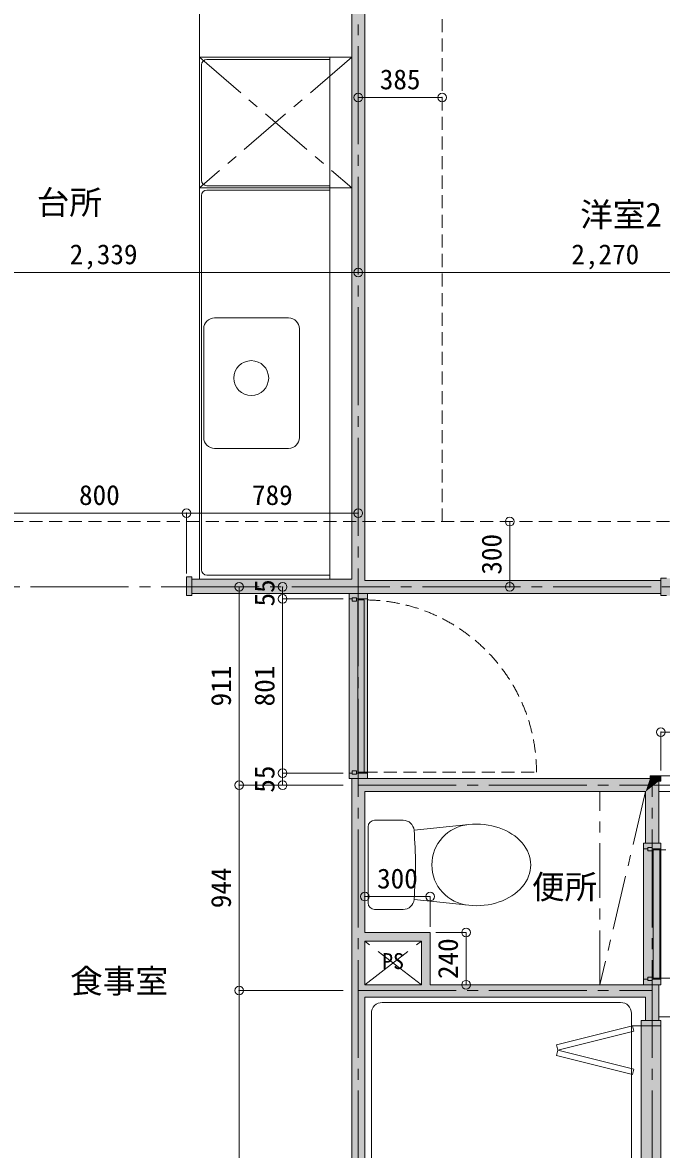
# Model space of a CAD drawing. Units: millimetres at full size, sheet at 1:50. Extents: x -9674 to 9699, y -6794 to 6791.
# Drawn here: x -2241 to 694, y -2126 to 3053 of the extents above; entities that cross this region are included whole.
import ezdxf
from ezdxf.enums import TextEntityAlignment as Align

# ---------------------------------------------------------------- set-up
doc = ezdxf.new("R2010")
doc.units = ezdxf.units.MM
doc.header["$LTSCALE"] = 50
doc.header["$PDMODE"] = 32
doc.header["$PDSIZE"] = 40
for name, pattern in [('CHAIN1', [8, 5, -1, 1, -1]), ('CHAIN2', [12, 9, -1, 1, -1]), ('DASHED1', [1.8, 1.2, -0.6])]:
    doc.linetypes.add(name, pattern=pattern)
for name, color, linetype, lineweight in [('1-0_芯', 7, 'CHAIN2', 9), ('1-2_間仕切', 3, 'Continuous', 18), ('1-3_建具', 3, 'Continuous', 18), ('1-5_設備', 7, 'Continuous', 9), ('1-7_その他', 7, 'DASHED1', 9), ('1-A_文字', 7, 'Continuous', 9), ('1-B_寸法', 7, 'Continuous', 9), ('1-C_梁', 7, 'DASHED1', 9), ('1-D_記号', 7, 'CHAIN1', 9)]:
    doc.layers.add(name, color=color, linetype=linetype, lineweight=lineweight)
doc.layers.add('4-2', color=4, linetype='Continuous')
doc.styles.add('ＭＳ ゴシック', font='')
doc.styles.get('ＭＳ ゴシック').set_extended_font_data('MS Gothic')

msp = doc.modelspace()

# ---------------------------------------------------------------- linework, layer by layer
at = {"layer": '1-0_芯'}
for p, q in [((-698.75, -4105.47), (-698.75, 5294.53)), ((8446.25, 459.53), (-3037.75, 459.53)), ((-698.75, -451.47), (2251.25, -451.47)), ((651.25, -4105.47), (651.25, -451.47)), ((-698.75, -1395.47), (651.25, -1395.47))]:
    msp.add_line(p, q, dxfattribs=at)
at = {"layer": '1-2_間仕切'}
for p, q in [((-668.75, 489.53), (-668.75, 3919.53)), ((-728.75, 495.53), (-728.75, 3194.53)), ((-728.75, 495.53), (-1462.75, 495.53)), ((691.25, 489.53), (-668.75, 489.53)), ((691.25, 428.53), (-1462.75, 428.53)), ((-728.75, -3265.47), (-728.75, -421.47)), ((641.25, -420.47), (-656.25, -420.47)), ((681.25, -481.47), (681.25, -433.97)), ((621.25, -481.47), (-668.75, -481.47)), ((-668.75, -1128.97), (-668.75, -481.47)), ((621.25, -718.97), (621.25, -481.47)), ((681.25, -718.97), (681.25, -481.47)), ((-368.75, -1128.97), (-668.75, -1128.97)), ((-368.75, -1128.97), (-368.75, -1368.97)), ((-408.75, -1168.97), (-668.75, -1168.97)), ((-668.75, -1368.97), (-668.75, -1168.97)), ((-408.75, -1168.97), (-408.75, -1368.97)), ((-668.75, -1368.97), (-408.75, -1368.97)), ((-368.75, -1368.97), (681.25, -1368.97)), ((681.25, -1533.47), (681.25, -1368.97)), ((621.25, -1533.47), (621.25, -1425.47))]:
    msp.add_line(p, q, dxfattribs=at)
at = {"layer": '1-2_間仕切', "color": 7, "lineweight": 9}
msp.add_line((691.25, -743.97), (691.25, -1343.97), dxfattribs=at)
at = {"layer": '1-2_間仕切'}
msp.add_lwpolyline([(-668.75, -3265.47), (-668.75, -1425.47), (621.25, -1425.47)], dxfattribs=at)
at = {"layer": '1-3_建具'}
for p, q in [((-1487.75, 420.53), (-1487.75, 505.53)), ((691.25, 499.53), (691.25, 419.53)), ((691.25, 499.53), (716.25, 499.53)), ((-1462.75, 420.53), (-1487.75, 420.53)), ((-741.25, 428.53), (-741.25, 404.53)), ((-656.25, 428.53), (-656.25, 404.53)), ((691.25, 419.53), (716.25, 419.53)), ((-726.25, 404.53), (-741.25, 404.53)), ((-726.25, 394.53), (-726.25, 409.53)), ((-726.25, 409.53), (-706.25, 409.53)), ((-706.25, 394.53), (-726.25, 394.53)), ((-706.25, 409.53), (-706.25, 394.53)), ((-706.25, 404.53), (-656.25, 404.53)), ((-701.25, 399.53), (-671.25, 399.53)), ((-701.25, -391.47), (-701.25, 399.53)), ((-671.25, 399.53), (-671.25, -391.47)), ((-741.25, -396.47), (-741.25, -421.47)), ((-726.25, -396.47), (-741.25, -396.47)), ((-706.25, -386.47), (-726.25, -386.47)), ((-726.25, -401.47), (-726.25, -386.47)), ((-706.25, -401.47), (-726.25, -401.47)), ((-706.25, -401.47), (-706.25, -386.47)), ((-706.25, -396.47), (-656.25, -396.47)), ((-671.25, -391.47), (-701.25, -391.47)), ((611.25, -718.97), (611.25, -743.97)), ((691.25, -718.97), (611.25, -718.97)), ((691.25, -718.97), (691.25, -743.97)), ((611.25, -743.97), (631.25, -743.97)), ((631.25, -753.97), (631.25, -738.97)), ((651.25, -753.97), (631.25, -753.97)), ((651.25, -743.97), (691.25, -743.97)), ((686.25, -748.97), (656.25, -748.97)), ((656.25, -748.97), (656.25, -1338.97)), ((686.25, -1338.97), (686.25, -748.97)), ((611.25, -1343.97), (611.25, -1368.97)), ((611.25, -1343.97), (631.25, -1343.97)), ((631.25, -1333.97), (651.25, -1333.97)), ((631.25, -1348.97), (631.25, -1333.97)), ((651.25, -1333.97), (651.25, -1348.97)), ((651.25, -1343.97), (691.25, -1343.97)), ((656.25, -1338.97), (686.25, -1338.97)), ((691.25, -1343.97), (691.25, -1368.97)), ((691.25, -1368.97), (611.25, -1368.97)), ((651.25, -1348.97), (631.25, -1348.97))]:
    msp.add_line(p, q, dxfattribs=at)
at = {"layer": '1-3_建具', "color": 7, "lineweight": 9}
for p, q in [((-741.25, -396.47), (-741.25, 404.53)), ((-656.25, 404.53), (-656.25, -396.47)), ((1441.25, -408.97), (691.25, -408.97)), ((681.25, -481.47), (1451.25, -481.47)), ((611.25, -1343.97), (611.25, -743.97)), ((601.25, -1533.47), (691.25, -1533.47)), ((601.25, -1558.47), (601.25, -1533.47)), ((691.25, -1558.47), (691.25, -1533.47)), ((561.25, -1558.47), (212, -1645.79)), ((561.25, -1558.47), (212, -1645.79)), ((561.25, -1558.47), (212, -1645.79)), ((561.25, -1558.47), (212, -1645.79)), ((218.06, -1670.04), (567.31, -1582.73)), ((567.31, -1582.73), (561.25, -1558.47)), ((691.25, -1558.47), (601.25, -1558.47)), ((601.25, -2278.47), (601.25, -1558.47)), ((691.25, -2278.47), (691.25, -1558.47)), ((218.06, -1670.04), (212, -1645.79)), ((218.06, -1670.04), (212, -1694.29)), ((561.25, -1781.61), (212, -1694.29)), ((561.25, -1781.61), (212, -1694.29)), ((561.25, -1781.61), (212, -1694.29)), ((561.25, -1781.61), (212, -1694.29)), ((218.06, -1670.04), (567.31, -1757.35)), ((567.31, -1757.35), (561.25, -1781.61))]:
    msp.add_line(p, q, dxfattribs=at)
at = {"layer": '1-3_建具', "color": 7, "linetype": 'DASHED1', "lineweight": 9}
for p, q in [((-671.25, -391.47), (119.75, -391.47)), ((686.25, -1338.97), (1276.25, -1338.97))]:
    msp.add_line(p, q, dxfattribs=at)
at = {"layer": '1-3_建具'}
for points in [[(-1462.75, 420.53), (-1462.75, 505.53), (-1487.75, 505.53)], [(-656.25, -396.47), (-656.25, -421.47), (-741.25, -421.47)], [(641.25, -433.97), (691.25, -433.97), (691.25, -408.97)], [(641.25, -433.97), (641.25, -408.97), (691.25, -408.97)], [(631.25, -738.97), (651.25, -738.97), (651.25, -753.97)]]:
    msp.add_lwpolyline(points, dxfattribs=at)
at = {"layer": '1-3_建具', "color": 7, "linetype": 'DASHED1', "lineweight": 9}
for centre, radius in [((-671.25, -391.47), 791), ((686.25, -1338.97), 590)]:
    msp.add_arc(centre, radius, 0, 90, dxfattribs=at)
at = {"layer": '1-5_設備'}
for p, q in [((-1428.75, 3189.53), (-1428.75, 503.53)), ((-1428.75, 2893.53), (-728.75, 2893.53)), ((-1418.75, 2858.53), (-1418.75, 2328.53)), ((-1393.75, 2883.53), (-828.75, 2883.53)), ((-828.75, 2893.53), (-828.75, 495.53)), ((-1428.75, 2293.53), (-728.75, 2293.53)), ((-1393.75, 2303.53), (-828.75, 2303.53)), ((-1393.75, 2283.53), (-828.75, 2283.53)), ((-1418.75, 2258.53), (-1418.75, 538.53)), ((-1018.75, 1695.93), (-1358.75, 1695.93)), ((-1408.75, 1145.93), (-1408.75, 1645.93)), ((-968.75, 1645.93), (-968.75, 1145.93)), ((-1428.75, 1191.03), (-1428.75, 495.53)), ((-1018.75, 1095.93), (-1358.75, 1095.93)), ((-1393.75, 513.53), (-828.75, 513.53)), ((-623.75, -613.22), (-492.5, -613.22)), ((-653.75, -643.22), (-653.75, -993.22)), ((-442.66, -659.22), (-191.6, -632.57)), ((-442.66, -977.21), (-191.6, -1003.87)), ((-623.75, -1023.22), (-492.5, -1023.22)), ((-638.75, -3190.47), (-638.75, -1500.47)), ((506.25, -1450.47), (-588.75, -1450.47)), ((556.25, -1500.47), (556.25, -3190.47)), ((561.25, -1558.47), (212, -1645.79)), ((601.25, -1558.47), (556.25, -1558.47)), ((561.25, -1781.61), (212, -1694.29))]:
    msp.add_line(p, q, dxfattribs=at)
at = {"layer": '1-5_設備', "linetype": 'CHAIN1'}
for p, q in [((-1428.75, 2893.53), (-728.75, 2293.53)), ((-728.75, 2893.53), (-1428.75, 2293.53))]:
    msp.add_line(p, q, dxfattribs=at)
at = {"layer": '1-5_設備'}
msp.add_circle((-1190.38, 1419.3), 80, dxfattribs=at)
for centre, radius, start, end in [((-1393.75, 2858.53), 25, 90, 180), ((-1393.75, 2328.53), 25, 180, 270), ((-1393.75, 2258.53), 25, 90, 180), ((-1358.75, 1645.93), 50, 90, 180), ((-1018.75, 1645.93), 50, 0, 90), ((-1358.75, 1145.93), 50, 180, 270), ((-1018.75, 1145.93), 50, 270, 0), ((-1393.75, 538.53), 25, 180, 270), ((-623.75, -643.22), 30, 90, 180), ((-492.5, -663.22), 50, 4.58409, 90), ((-2425.69, -818.22), 1989.39, 355.41592, 4.58409), ((-174.48, -818.22), 186.44, 95.26901, 264.731), ((-492.5, -973.22), 50, 270, 355.41592), ((-623.75, -993.22), 30, 180, 270), ((-588.75, -1500.47), 50, 90, 180), ((506.25, -1500.47), 50, 0, 90)]:
    msp.add_arc(centre, radius, start, end, dxfattribs=at)
msp.add_ellipse((-156.56, -818.22), major_axis=(250, 0), ratio=0.75, start_param=4.5717765, end_param=7.9945944, dxfattribs=at)
at = {"layer": '1-7_その他', "color": 4, "linetype": 'CHAIN1'}
for p, q in [((411.25, -1368.97), (411.25, -481.47)), ((621.25, -481.47), (411.25, -1368.97)), ((-408.75, -1368.97), (-668.75, -1168.97)), ((-668.75, -1368.97), (-408.75, -1168.97))]:
    msp.add_line(p, q, dxfattribs=at)
at = {"layer": '1-B_寸法'}
for p, q in [((-698.75, 2708.81), (-313.75, 2708.81)), ((-698.75, 1904.82), (-3037.75, 1904.82)), ((1571.25, 1904.82), (-698.75, 1904.82)), ((-2287.75, 798.42), (-1487.75, 798.42)), ((-1487.75, 521.41), (-1487.75, 798.42)), ((-1487.75, 798.42), (-698.75, 798.42)), ((-3.34, 759.53), (-3.34, 459.53)), ((-1246.25, 459.53), (-1246.25, -451.47)), ((-1046.25, 459.53), (-1046.25, 404.53)), ((-768.76, 404.53), (-1046.25, 404.53)), ((-1046.25, 404.53), (-1046.25, -396.47)), ((1441.25, -208.09), (691.25, -208.09)), ((691.25, -384.96), (691.25, -208.09)), ((-768.76, -396.47), (-1046.25, -396.47)), ((-1046.25, -396.47), (-1046.25, -451.47)), ((-768.76, -451.47), (-1246.25, -451.47)), ((-1246.25, -451.47), (-1246.25, -1395.47)), ((-342.82, -1128.97), (-203.81, -1128.97)), ((-203.81, -1128.97), (-203.81, -1368.97)), ((-768.76, -1395.47), (-1246.25, -1395.47)), ((-1246.25, -1395.47), (-1246.25, -3355.47))]:
    msp.add_line(p, q, dxfattribs=at)
msp.add_lwpolyline([(-368.75, -1103.04), (-368.75, -964.03), (-668.75, -964.03)], dxfattribs=at)
at = {"layer": '1-B_寸法', "color": 3}
for p in [(-698.75, 2708.81), (-313.75, 2708.81), (-698.75, 1904.82), (-1487.75, 798.42), (-698.75, 798.42), (-3.34, 759.53), (-1246.25, 459.53), (-1046.25, 459.53), (-3.34, 459.53), (-1046.25, 404.53), (691.25, -208.09), (-1046.25, -396.47), (-1246.25, -451.47), (-1046.25, -451.47), (-668.75, -964.03), (-368.75, -964.03), (-203.81, -1128.97), (-1246.25, -1395.47), (-203.81, -1368.97)]:
    msp.add_point(p, dxfattribs=at)
at = {"layer": '1-C_梁'}
for p, q in [((-313.75, 759.53), (-313.75, 3689.53)), ((1541.25, 759.53), (-2608.75, 759.53))]:
    msp.add_line(p, q, dxfattribs=at)
at = {"layer": '1-D_記号'}
msp.add_line((2126.25, -1516.11), (681.25, -1516.11), dxfattribs=at)
at = {"layer": '4-2'}
for points in [[(-668.75, 489.53), (-668.75, 3919.53), (-728.75, 3919.53)], [(-668.75, 489.53), (-728.75, 3919.53), (-728.75, 3254.53)], [(-728.75, 495.53), (-668.75, 489.53), (-728.75, 3254.53)], [(-1462.75, 505.53), (-1487.75, 505.53), (-1462.75, 420.53), (-1487.75, 420.53)], [(-1462.75, 495.53), (-1462.75, 428.53), (-668.75, 489.53)], [(-728.75, 495.53), (-1462.75, 495.53), (-668.75, 489.53)], [(-1462.75, 428.53), (691.25, 428.53), (691.25, 489.53)], [(-1462.75, 428.53), (691.25, 489.53), (-668.75, 489.53)], [(691.25, 499.53), (691.25, 419.53), (1541.25, 499.53), (1541.25, 419.53)], [(-741.25, 428.53), (-656.25, 428.53), (-741.25, -421.47), (-656.25, -421.47)], [(641.25, -408.97), (641.25, -433.97), (691.25, -408.97), (691.25, -433.97)], [(641.25, -420.47), (-728.75, -421.47), (-668.75, -481.47)], [(-728.75, -421.47), (-668.75, -481.47), (-728.75, -3265.47), (-668.75, -3265.47)], [(641.25, -420.47), (-668.75, -481.47), (621.25, -481.47)], [(621.25, -481.47), (641.25, -433.97), (641.25, -420.47)], [(681.25, -718.97), (621.25, -718.97), (681.25, -433.97), (621.25, -481.47)], [(621.25, -481.47), (681.25, -433.97), (641.25, -433.97)], [(611.25, -1368.97), (691.25, -1368.97), (611.25, -718.97), (691.25, -718.97)], [(-368.75, -1128.97), (-668.75, -1128.97), (-668.75, -1168.97)], [(-368.75, -1128.97), (-668.75, -1168.97), (-408.75, -1168.97)], [(-408.75, -1368.97), (-368.75, -1368.97), (-368.75, -1128.97)], [(-368.75, -1128.97), (-408.75, -1168.97), (-408.75, -1368.97)], [(-668.75, -1368.97), (-668.75, -1425.47), (621.25, -1425.47)], [(681.25, -1368.97), (-668.75, -1368.97), (621.25, -1425.47)], [(621.25, -1533.47), (681.25, -1533.47), (681.25, -1368.97)], [(681.25, -1368.97), (621.25, -1425.47), (621.25, -1533.47)], [(601.25, -1533.47), (691.25, -1533.47), (601.25, -2303.47), (691.25, -2303.47)]]:
    msp.add_solid(points, dxfattribs=at)

# ---------------------------------------------------------------- texts
at = {"layer": '1-A_文字', "style": 'ＭＳ ゴシック'}
for s, height, p in [('台所', 110, (-2175.96, 2138.53)), ('洋室2', 110, (320.46, 2082.48)), ('便所', 110, (98.73, -1007.33)), ('PS', 73.31, (-588.75, -1318.97)), ('食事室', 110, (-2022.13, -1439.97))]:
    msp.add_text(s, height=height, dxfattribs=at).set_placement(p, align=Align.BOTTOM_LEFT)
at = {"layer": '1-B_寸法', "style": 'ＭＳ ゴシック'}
for s, p in [('385', (-600, 2718.81)), ('2,339', (-2024.5, 1914.82)), ('2,270', (280, 1914.82)), ('800', (-1981.5, 808.42)), ('789', (-1187, 808.42)), ('300', (-612.5, -954.03))]:
    msp.add_text(s, height=91.64, dxfattribs=at).set_placement(p, align=Align.BOTTOM_LEFT)
for s, p in [('300', (-13.34, 515.78)), ('55', (-1056.25, 369.53)), ('911', (-1256.25, -89.72)), ('801', (-1056.25, -89.72)), ('55', (-1056.25, -486.47)), ('944', (-1256.25, -1017.22)), ('240', (-213.81, -1342.72))]:
    msp.add_text(s, height=91.64, rotation=90, dxfattribs=at).set_placement(p, align=Align.BOTTOM_LEFT)

doc.saveas('drawing.dxf')
